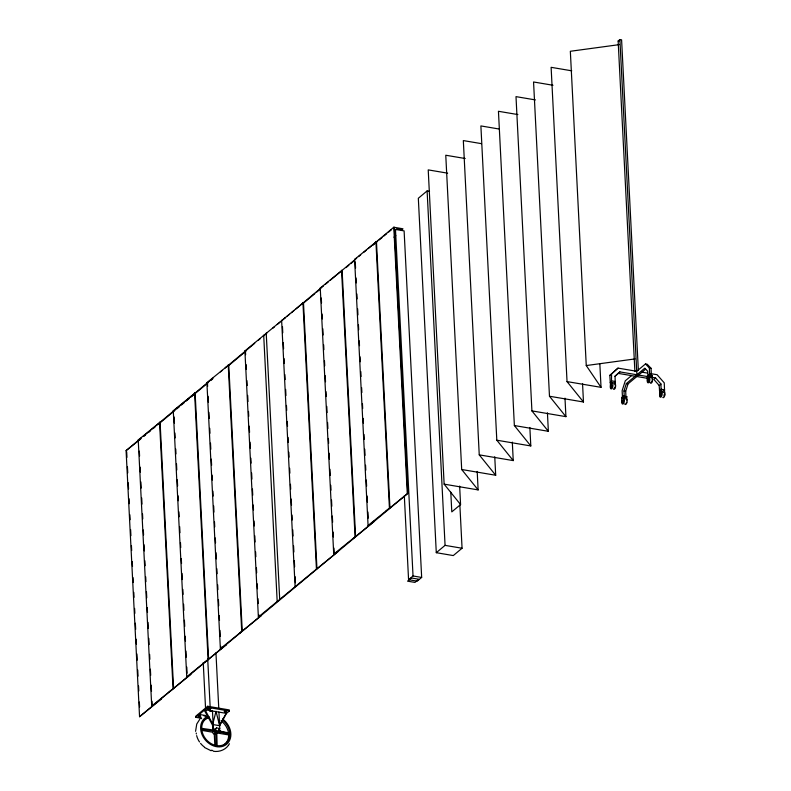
<?xml version="1.0" encoding="UTF-8"?>
<svg xmlns="http://www.w3.org/2000/svg" width="791" height="791" viewBox="0 0 791 791"><rect width="100%" height="100%" fill="white"/><g stroke="black" fill="none" stroke-linecap="round" stroke-linejoin="round"><path stroke-width="1.19" d="M195.565 731.319L196.761 724.002L199.767 719.306M223.398 720.908A15.81 12.686 50.2 0 1 229.617 732.021L229.776 735.037A15.81 12.686 50.2 0 1 217.93 745.755L215.004 745.251A15.81 12.686 50.2 0 1 201.863 730.32L201.715 727.305A15.81 12.686 50.2 0 1 209.368 717.042M218.108 730.835L218.158 731.754L229.776 733.999L228.658 734.928L228.658 735.966A15.81 12.686 50.2 0 1 223.467 745.152M219.908 731.309L219.453 731.695L219.987 731.833M219.671 731.556L222.469 732.199M220.264 731.507L220.699 731.359M221.203 731.902L222.231 732.061L220.966 731.655M223.171 732.486L222.854 731.902L223.724 732.446M222.815 731.952L223.932 732.258M648.185 380.293C649.48 377.366 647.77 382.834 648.887 379.71M661.227 394.323L660.95 384.03L655.581 377.93L619.887 371.899L614.904 376.279M221.777 731.893L222.568 732.367L221.806 731.675M220.877 731.359L219.374 731.665L219.977 731.359M221.104 731.912C220.926 731.804 219.334 731.359 220.986 731.418M220.175 731.398L220.135 731.883M660.544 394.531L660.772 393.829M221.876 732.159L222.498 731.665L221.628 731.734M223.131 732.011L222.657 732.278L223.329 731.982M219.591 731.705L219.562 731.102L221.075 732.021M631.436 375.676L625.295 380.797L622.131 390.714L622.487 397.695L624.247 396.232L623.98 391.001L626.353 383.566L644.784 368.181L647.681 371.216L647.948 376.457L650.499 376.882L652.249 375.418L652.298 379.927A1.533 0.662 -80.4 0 1 652.14 381.094M624.188 397.992L625.948 396.518L625.681 391.288L628.044 383.853L645.604 369.199M395.53 230.003L396.805 228.846L402.293 229.776L402.955 228.787L393.78 227.235L368.112 248.661M220.669 731.388L219.75 731.586M229.449 743.748L228.451 745.32M219.572 725.189L225.87 713.907L229.311 711.03L229.261 709.923L207.667 706.274L195.753 716.211L195.812 717.328L200.607 718.139M219.621 725.693L226.493 713.383L204.909 709.735L213.145 724.596L219.621 725.693L216.012 711.297L212.522 725.12L212.68 728.165A3.164 2.541 50.2 0 0 213.224 729.361A3.184 2.561 50.2 0 0 213.511 729.727A1.216 0.979 50.2 0 1 213.867 730.568A2.432 1.948 50.2 0 0 216.131 733.158L216.764 732.624A2.432 1.948 50.2 0 0 218.81 730.775A1.216 0.979 50.2 0 1 219.087 730.044A3.164 2.541 50.2 0 0 219.779 728.738L218.939 712.108L218.514 712.424M215.627 728.57L214.766 730.093L215.795 731.932L217.683 732.248L218.543 730.726M664.074 395.54L664.242 394.343M228.322 745.498C224.921 750.115 218.8 752.241 213.214 751.232M611.947 385.771L611.463 386.839L611.562 373.945L618.008 368.112L636.706 371.276L645.486 363.949L647.186 364.236L651.052 368.29L651.408 375.28L649.648 376.743M611.255 386.404L611.927 385.603A1.533 0.662 -80.4 0 1 611.344 387.422A1.533 0.662 -80.4 0 1 610.573 386.809L609.812 375.418L618.008 368.112M619.887 371.899L615.052 376.269L615.358 386.018A1.533 0.662 -80.4 0 1 615.072 387.521M429.533 191.353L427.11 190.938L418.33 198.264L436.286 552.691L453.283 555.569L462.063 548.242L459.878 505.162M138.227 439.954L160.089 422.256L173.575 688.338L151.714 706.037L138.227 439.954L138.771 440.043M173.269 410.717L195.13 393.018L208.606 659.101L186.745 676.799L173.269 410.717L173.802 410.806M206.896 382.656L228.757 364.948L242.244 631.03L220.373 648.729L206.896 382.656L207.44 382.745L207.628 386.443M244.903 350.937L303.477 302.627L316.954 568.709L258.38 617.02L244.903 350.937L245.437 351.026L245.625 354.724M320.246 288.062L342.108 270.364L355.584 536.446L333.723 554.145L320.246 288.062L320.78 288.161M354.595 259.399L376.457 241.69L389.933 507.773L368.072 525.481L354.595 259.399L355.139 259.488M160.889 698.918L161.423 699.007L139.562 716.715L126.085 450.633L141.549 437.73M143.408 436.177L212.997 378.098M220.412 371.908L222.271 370.366M225.049 368.042L254.712 343.294M258.42 340.199L260.269 338.657M263.057 336.333L266.092 333.792M272.579 328.384L274.437 326.831M277.216 324.508L279.994 322.194M281.853 320.642L285.561 317.547L285.017 317.458M286.787 316.548L289.565 314.225M291.424 312.682L294.203 310.359M296.061 308.816L323.559 285.838M325.417 284.285L328.196 281.972M330.055 280.419L356.682 258.202M358.541 256.65L360.696 254.85M363.484 252.527L366.263 250.203M140.808 438.886L126.085 450.633M143.646 436.513L145.544 434.931M148.382 432.568L150.27 430.986M153.108 428.623L155.006 427.041M157.844 424.678L174.87 410.47M176.759 408.888L179.597 406.515M181.485 404.943L184.323 402.57M186.221 400.997L189.059 398.624M190.947 397.042L207.974 382.834M210.811 380.471L212.7 378.889M229.252 365.086L245.942 351.155M302.993 303.536L314.867 293.639M316.756 292.057L319.594 289.694M346.082 267.585L348.88 265.252M350.729 263.71L353.646 261.267M373.006 245.121L377.633 241.255M379.186 239.96L382.023 237.587M383.922 236.015L386.759 233.642M388.648 232.06L391.545 229.647M634.886 371.513L618.147 41.013L619.897 39.55L621.597 39.837L638.347 370.336M393.928 237.211L395.816 235.639L394.778 236.193M139.562 716.715L407.8 493.406L394.323 227.324M407.8 493.406L385.939 511.115M195.812 717.328L207.726 707.381L229.311 711.03M609.812 375.418L611.562 373.945M459.64 486.07L460.57 504.559L451.79 511.886L450.791 492.16M610.158 382.399L611.918 380.936L615.319 381.509L613.559 382.973L611.295 382.587M212.68 728.165L213.303 727.641L212.463 711.01L209.674 711.168M213.511 729.727L214.143 729.203A3.184 2.561 50.2 0 1 213.303 727.641M213.867 730.568L214.499 730.044A1.216 0.979 50.2 0 0 214.143 729.203M201.834 730.39L212.542 732.199L213.936 731.042L213.886 730.123L201.715 728.343M219.779 728.738L219.156 729.262A3.164 2.541 50.2 0 1 218.721 730.291M218.464 730.568L219.087 730.044M214.845 745.191L214.292 734.196L215.686 733.03L216.793 733.158L217.139 745.656M623.397 396.093L623.437 400.602A1.533 0.662 -80.4 0 1 622.814 402.589A1.533 0.662 -80.4 0 1 622.033 401.779L621.637 397.557L623.397 396.093L626.798 396.667L626.828 400.048M648.857 374.845L647.097 376.308L647.493 380.53A1.533 0.662 -80.4 0 0 648.264 381.341A1.533 0.662 -80.4 0 0 648.897 379.354L648.857 374.845L652.249 375.418M436.286 552.691L445.066 545.365L462.063 548.242M647.948 376.457L649.708 374.993L649.352 368.003L645.486 363.949M626.798 396.667L625.038 398.13L621.637 397.557M404.32 495.838L408.571 579.694L413.031 575.977L421.662 577.44L404.112 230.893L395.47 229.43L413.031 575.977M655.581 377.93L653.821 379.393L659.19 385.494L659.852 394.956A1.533 0.662 -80.4 0 0 660.623 395.767A1.533 0.662 -80.4 0 0 661.256 393.78M421.662 577.44L417.203 581.158L408.571 579.694M659.19 385.494L660.95 384.03M223.428 732.535L223.062 732.456M219.522 731.616L219.562 731.102M219.522 731.546L220.244 731.23M219.572 731.744L220.462 731.279M219.809 731.764L220.6 731.289M220.531 731.902L221.213 731.606M223.072 731.952L222.37 732.328L222.281 731.616M223.359 732.525L223.922 732.209M210.782 707.737L210.208 707.975M200.598 716.211L199.273 716.32L198.581 715.45L199.085 717.269L200.459 717.397M224.417 709.923L225.89 709.893M220.649 731.991L221.203 731.853M210.268 709.092C213.174 706.719 202.496 710.427 210.268 709.092L207.697 658.794M619.175 44.652L570.341 51.277L586.26 365.551L601.031 387.343L567.038 381.598L551.119 67.324L571.755 70.814M586.26 365.551L635.094 358.916M209.971 707.194L210.9 707.53M199.787 715.964L198.63 716.557M212.73 750.491L211.405 750.264M201.754 729.262L213.936 731.042M618.147 41.013L618.997 41.162M552.988 85.26L533.559 81.977L549.478 396.242L565.921 416.649L531.918 410.895L515.999 96.631L535.428 99.913M517.868 114.566L498.449 111.284L514.368 425.548L530.801 445.946L496.807 440.201L480.888 125.927L499.101 129.012M481.541 143.665L463.328 140.58L479.247 454.855L495.69 475.253L461.687 469.508L445.768 155.234L465.197 158.516M447.637 173.17L428.218 169.887L444.137 484.151L460.57 504.559M649.352 368.003L651.052 368.29M641.916 372.156L647.75 373.144M650.093 373.54L657.103 374.726L664.252 382.864L664.648 393.226M618.127 373.362L647.75 378.375M282.15 320.414L281.616 320.325L295.092 586.408L295.636 586.497M626.353 383.566L628.044 383.853M623.98 391.001L625.681 391.288M266.765 333.238L266.221 333.149L279.698 599.222L280.241 599.321M264.234 335.344L263.7 335.255L277.176 601.328L277.72 601.427M549.478 396.242L583.471 401.996L582.542 383.506M225.929 367.311L226.473 367.4M514.368 425.548L548.361 431.303L547.421 412.813M191.185 396.301L191.729 396.4M479.247 454.855L513.24 460.599L512.311 442.12M176.976 408.166L177.51 408.255M444.137 484.151L478.13 489.906L477.191 471.416M373.866 521.18L374.41 521.279L352.549 538.978M368.072 525.481L368.616 525.57M337.263 551.732L337.797 551.831L315.935 569.53M333.723 554.145L334.257 554.234M298.504 583.54L299.038 583.629M260.733 615.596L261.267 615.695L239.406 633.393M258.38 617.02L258.914 617.109L258.795 614.647M225.989 644.596L226.533 644.685L204.661 662.383M220.373 648.729L220.916 648.828L220.788 646.356M190.453 674.248L190.987 674.337L169.126 692.046M186.745 676.799L187.279 676.888M206.441 710.625L204.276 710.259L212.522 725.12M151.714 706.037L152.248 706.126L152.001 701.202M205.739 715.539L199.263 714.441L201.616 718.693M204.029 715.885L206.194 716.25M228.658 734.928L216.764 732.921A2.432 1.948 50.2 0 1 216.309 733.85M219.275 731.062L229.726 733.079M211.167 750.778L204.493 747.475M224.684 712.157C228.461 712.918 224.97 709.181 224.684 712.157C223.082 710.773 226.444 710.249 226.493 711.791M567.038 381.598L583.471 401.996M531.918 410.895L548.361 431.303M496.807 440.201L513.24 460.599M461.687 469.508L478.13 489.906M198.63 714.965L200.4 718.149M228.609 734.008L228.51 732.95A15.81 12.686 50.2 0 0 221.015 720.809M196.237 733.03L196.336 733.969M619.897 39.55L636.884 374.766M599.845 363.929L601.031 387.343M564.982 398.16L565.921 416.649M529.861 427.466L530.801 445.946M494.751 456.763L495.69 475.253M427.11 190.938L445.066 545.365M393.78 227.235L407.266 493.317M375.923 241.601L389.399 507.684M355.258 261.95L355.574 268.109M356.069 277.967L356.326 282.891M356.879 293.985L357.137 298.909M357.631 308.767L357.947 314.927M358.442 324.775L358.689 329.709M359.252 340.792L359.5 345.716M360.063 356.8L360.32 361.734M360.815 371.592L361.062 376.516M361.625 387.6L361.873 392.524M362.436 403.618L362.683 408.542M363.188 418.399L363.435 423.323M363.998 434.407L364.246 439.341M364.75 449.199L365.056 455.349M365.561 465.207L365.808 470.131M366.302 479.989L366.619 486.149M367.113 496.006L367.429 502.166M367.934 512.014L368.24 518.174M341.564 270.275L355.04 536.357M321.284 298.009L321.532 302.943M322.095 314.027L322.342 318.951M322.837 328.809L323.153 334.969M323.648 344.827L323.905 349.751M324.468 360.834L324.715 365.768M325.21 375.616L325.526 381.776M326.021 391.634L326.278 396.558M326.772 406.416L327.088 412.576M327.583 422.434L327.899 428.593M328.394 438.441L328.641 443.375M329.145 453.223L329.452 459.383M329.956 469.241L330.262 475.401M330.767 485.259L331.014 490.183M331.518 500.041L331.825 506.2M332.329 516.048L332.635 522.208M333.14 532.066L333.387 536.99M333.95 548.074L334.197 553.008M302.933 302.538L316.42 568.61M282.466 326.574L282.773 332.734M283.277 342.592L283.593 348.752M284.088 358.61L284.335 363.534M284.898 374.618L285.146 379.551M285.65 389.399L285.956 395.559M286.461 405.417L286.708 410.341M287.271 421.435L287.519 426.359M288.082 437.443L288.329 442.377M288.834 452.225L289.081 457.158M289.644 468.242L289.892 473.166M290.455 484.26L290.702 489.184M291.207 499.042L291.513 505.192M292.017 515.05L292.265 519.984M292.759 529.832L293.075 535.991M293.57 545.849L293.886 552.009M294.321 560.631L294.638 566.791M295.132 576.649L295.448 582.799M246.13 364.582L246.377 369.506M246.94 380.6L247.188 385.524M247.682 395.381L247.998 401.531M248.493 411.389L248.75 416.323M249.244 426.171L249.561 432.331M250.055 442.189L250.371 448.349M250.866 458.197L251.123 463.13M251.617 472.988L251.934 479.138M252.428 488.996L252.744 495.156M253.239 505.014L253.486 509.938M254.049 521.022L254.297 525.956M254.801 535.804L255.107 541.964M255.612 551.821L255.859 556.745M256.422 567.839L256.67 572.763M257.233 583.847L257.48 588.781M257.985 598.629L258.232 603.563M228.223 364.859L241.7 630.941M208.122 396.291L208.438 402.451M208.933 412.309L209.249 418.469M209.744 428.327L210.001 433.25M210.495 443.108L210.811 449.258M211.306 459.116L211.622 465.276M212.117 475.134L212.364 480.058M212.927 491.142L213.174 496.076M213.679 505.933L213.985 512.084M214.49 521.941L214.737 526.865M215.3 537.959L215.548 542.883M216.052 552.741L216.358 558.901M216.863 568.749L217.11 573.683M217.673 584.767L217.921 589.691M218.425 599.548L218.731 605.708M219.236 615.566L219.483 620.49M219.977 630.348L220.294 636.508M222.123 731.734L222.222 732.298M215.953 652.872L218.761 708.271M194.586 392.929L208.063 659.002M209.734 707.233L209.783 708.341M208.498 708.321L208.557 709.428M207.667 706.274L207.726 707.381M203.238 662.522L205.541 708.074M199.025 716.162L199.085 717.269M174.119 416.966L174.425 423.126M174.93 432.984L175.177 437.907M175.74 449.001L175.988 453.925M176.492 463.783L176.798 469.943M177.303 479.791L177.609 485.951M178.113 495.809L178.361 500.733M178.924 511.826L179.171 516.75M179.666 526.608L179.982 532.768M180.477 542.616L180.734 547.55M181.287 558.634L181.544 563.558M182.039 573.416L182.355 579.576M182.85 589.433L183.107 594.357M183.601 604.215L183.917 610.375M184.412 620.223L184.728 626.383M185.223 636.241L185.47 641.165M185.974 651.023L186.281 657.183M186.785 667.04L187.091 673.2M159.555 422.167L173.031 688.239M139.335 451.137L139.582 456.061M140.145 467.145L140.393 472.079M140.887 481.927L141.203 488.087M141.698 497.944L142.014 504.104M142.518 513.962L142.766 518.886M143.329 529.97L143.576 534.904M144.071 544.752L144.387 550.912M144.882 560.77L145.139 565.694M145.692 576.787L145.949 581.711M146.444 591.569L146.76 597.719M147.255 607.577L147.502 612.511M148.006 622.359L148.312 628.519M148.817 638.377L149.133 644.536M149.628 654.384L149.875 659.318M150.379 669.176L150.686 675.326M151.19 685.184L151.496 691.344M126.679 451.829L126.965 457.376M127.43 466.739L127.746 472.899M128.251 482.747L128.557 488.907M129.062 498.765L129.309 503.689M129.872 514.783L130.119 519.707M130.614 529.565L130.93 535.725M131.425 545.572L131.682 550.506M132.235 561.59L132.493 566.514M133.056 577.608L133.303 582.532M133.798 592.39L134.045 597.314M134.608 608.398L134.865 613.332M135.36 623.179L135.676 629.339M136.171 639.197L136.418 644.121M136.922 653.979L137.229 660.139M137.733 669.997L138.039 676.157M138.544 686.005L138.791 690.938M139.354 702.022L139.602 706.946M215.686 733.03L216.022 745.478M664.658 394.353A1.533 0.662 -80.4 0 1 664.025 396.34M614.736 388.005A1.533 0.662 -80.4 0 1 614.212 388.005M651.843 381.717A1.533 0.662 -80.4 0 1 651.309 382.023M626.69 402.332A1.533 0.662 -80.4 0 1 626.027 403.262M663.145 392.662A2.848 1.236 -80.4 0 1 664.905 394.501A2.848 1.236 -80.4 0 1 662.789 397.487M660.762 391.832A2.848 1.236 -80.4 0 1 662.166 394.294A2.848 1.236 -80.4 0 1 660.159 397.112A2.848 1.236 -80.4 0 1 660.129 392.722M648.066 377.762A2.877 1.256 -80.4 0 1 649.856 379.116A2.877 1.256 -80.4 0 1 648.106 382.834A2.877 1.256 -80.4 0 1 647.513 378.938M651.468 377.653A2.877 1.256 -80.4 0 1 652.288 381.519A2.877 1.256 -80.4 0 1 650.024 382.211M611.789 383.279A2.877 1.256 -80.4 0 1 612.768 386.651A2.877 1.256 -80.4 0 1 610.612 388.51A2.877 1.256 -80.4 0 1 611.117 383.872M614.172 383.942A2.877 1.256 -80.4 0 1 615.536 386.868A2.877 1.256 -80.4 0 1 613.262 388.836M625.661 399.089A2.877 1.256 -80.4 0 1 627.006 402.065A2.877 1.256 -80.4 0 1 624.722 403.964M622.942 398.624A2.877 1.256 -80.4 0 1 624.386 400.859A2.877 1.256 -80.4 0 1 622.537 404.063A2.877 1.256 -80.4 0 1 622.052 400.167M217.495 731.289A1.216 0.979 50.2 0 1 216.161 731.279M222.617 719.009A17.026 13.655 50.2 0 1 227.828 743.105A17.026 13.655 50.2 0 1 204.671 739.19A17.026 13.655 50.2 0 1 207.509 716.448M214.292 734.196A2.432 1.948 50.2 0 1 212.542 732.199M212.819 730.498A2.432 1.948 50.2 0 1 213.857 729.875M203.712 720.69A15.81 12.686 50.2 0 1 208.251 717.971M218.178 731.299A2.432 1.948 50.2 0 1 216.131 733.158M204.404 747.05A17.026 13.655 50.2 0 1 200.578 743.382M199.52 741.948A17.026 13.655 50.2 0 1 196.662 735.62M216.764 732.624A2.432 1.948 50.2 0 1 214.499 730.044M622.388 401.294C623.031 403.38 623.239 398.753 622.388 401.294M622.735 401.344C623.377 403.45 623.575 398.763 622.735 401.344M647.849 380.046C648.491 382.132 648.699 377.505 647.849 380.046M660.218 394.462C660.831 396.469 661.039 392.029 660.218 394.462M610.929 385.959C611.206 388.46 612.046 383.754 610.929 385.959M216.457 727.868L215.597 729.391L216.635 731.23L218.524 731.546L219.374 730.034L218.346 728.195L216.457 727.868M411.379 577.974L407.553 581.167L414.959 582.413L418.775 579.23L411.379 577.974M661.207 389.271L659.457 390.734L662.858 391.308L664.608 389.844L661.207 389.271"/></g></svg>
